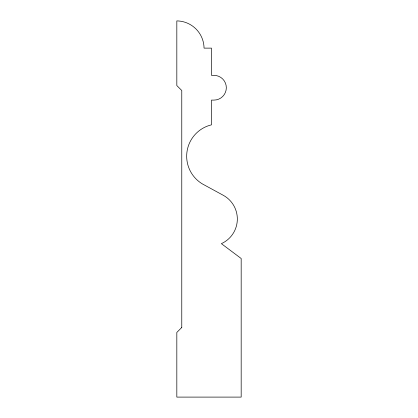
<?xml version="1.0" encoding="UTF-8"?>
<svg xmlns="http://www.w3.org/2000/svg" width="418" height="418" viewBox="0 0 418 418"><rect width="100%" height="100%" fill="white"/><g stroke="black" fill="none" stroke-linecap="round" stroke-linejoin="round"><path stroke-width="0.63" d="M181.773 327.482L176.824 332.435L176.824 397.1L241.176 397.1L241.176 258.502L221.373 243.652A27.013 27.013 0 0 0 223.395 195.363L202.422 183.941A32.254 32.254 0 0 1 211.477 124.851L211.477 100.101L213.948 100.101A12.373 12.373 0 0 0 226.326 87.723A12.373 12.373 0 0 0 213.948 75.35L211.477 75.35L211.477 48.127L204.052 48.127A27.572 27.572 0 0 0 176.824 20.9L176.824 85.565L181.773 90.518L181.773 327.482"/></g></svg>
